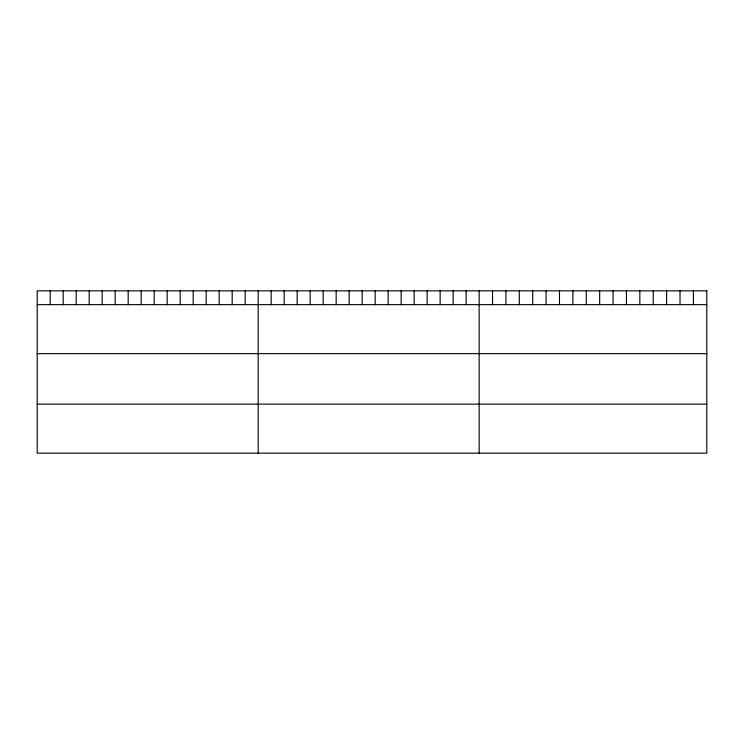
<?xml version="1.0" encoding="UTF-8"?>
<svg xmlns="http://www.w3.org/2000/svg" width="744" height="744" viewBox="0 0 744 744"><rect width="100%" height="100%" fill="white"/><g stroke="black" fill="none" stroke-linecap="round" stroke-linejoin="round"><path stroke-width="1.12" d="M37.2 304.649L706.8 304.649M37.2 353.651L706.8 353.651M37.2 404.141L706.8 404.141M693.408 290.848L693.408 304.649M680.016 290.848L680.016 304.649M666.624 290.848L666.624 304.649M653.232 290.848L653.232 304.649M639.84 290.848L639.84 304.649M626.448 290.848L626.448 304.649M613.056 290.848L613.056 304.649M599.664 290.848L599.664 304.649M586.272 290.848L586.272 304.649M572.88 290.848L572.88 304.649M559.488 290.848L559.488 304.649M546.096 290.848L546.096 304.649M532.704 290.848L532.704 304.649M519.312 290.848L519.312 304.649M505.92 290.848L505.92 304.649M492.528 290.848L492.528 304.649M479.136 290.848L479.136 453.152M466.135 290.848L466.135 304.649M453.143 290.848L453.143 304.649M440.141 290.848L440.141 304.649M427.14 290.848L427.14 304.649M414.148 290.848L414.148 304.649M401.146 290.848L401.146 304.649M388.145 290.848L388.145 304.649M375.153 290.848L375.153 304.649M362.151 290.848L362.151 304.649M349.159 290.848L349.159 304.649M336.158 290.848L336.158 304.649M323.156 290.848L323.156 304.649M310.164 290.848L310.164 304.649M297.163 290.848L297.163 304.649M284.162 290.848L284.162 304.649M271.169 290.848L271.169 304.649M258.168 290.848L258.168 453.152M245.167 290.848L245.167 304.649M232.175 290.848L232.175 304.649M219.173 290.848L219.173 304.649M206.172 290.848L206.172 304.649M193.18 290.848L193.18 304.649M180.178 290.848L180.178 304.649M167.177 290.848L167.177 304.649M154.185 290.848L154.185 304.649M141.183 290.848L141.183 304.649M128.191 290.848L128.191 304.649M115.19 290.848L115.19 304.649M102.188 290.848L102.188 304.649M89.196 290.848L89.196 304.649M76.195 290.848L76.195 304.649M63.194 290.848L63.194 304.649M50.201 290.848L50.201 304.649M706.8 290.848L37.2 290.848L37.2 453.152L706.8 453.152L706.8 290.848"/></g></svg>
